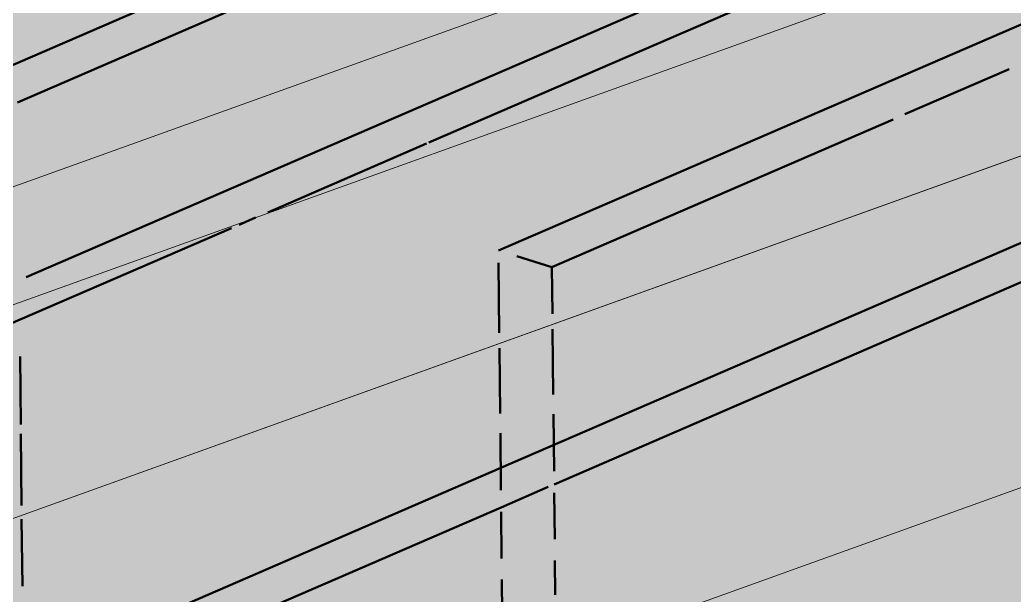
# Model space of a CAD drawing. Header units: metres. Extents: x -902 to -724, y 0 to 650.
# Drawn here: x -897.4355 to -897.2948, y 589.4088 to 589.4902 of the extents above; entities that cross this region are included whole.
import ezdxf

# ---------------------------------------------------------------- set-up
doc = ezdxf.new("R2010")
doc.units = ezdxf.units.M
doc.layers.add('Center line', color=7, linetype='Continuous', lineweight=9, true_color=0xff8080)
doc.layers.add('D-BDGE-Conduits', color=1, linetype='Continuous', lineweight=9, true_color=0xff0000)
doc.layers.add('D-BDGE-FLOOR-PAT', color=7, linetype='Continuous', lineweight=50)
doc.layers.add('D-BDGE-FRAMING', color=7, linetype='Continuous', lineweight=50)

msp = doc.modelspace()

# ---------------------------------------------------------------- hatches: boundary and pattern name
at = {"layer": 'D-BDGE-FLOOR-PAT', "lineweight": 5, "true_color": 0xc0c0c0, "transparency": 33554647}
msp.add_hatch(color=9, dxfattribs=at).paths.add_polyline_path([(-895.67319, 588.79925), (-889.14209, 591.1477), (-892.01389, 592.13601), (-898.54524, 589.78764), (-895.96546, 588.89983)])
h = msp.add_hatch(color=9, dxfattribs=at)
h.paths.add_polyline_path([(-888.86022, 586.58687), (-888.86022, 586.59082), (-895.34609, 588.58337), (-895.34467, 588.66189), (-888.86022, 586.66978), (-883.08686, 589.16802), (-892.31424, 592.00866), (-898.54634, 589.77667), (-898.5746, 589.78569), (-898.57295, 589.57642), (-888.87306, 586.59082)])
h.paths.add_polyline_path([(-888.75362, 586.633), (-882.97491, 589.13355), (-882.98025, 589.1352), (-888.75895, 586.63464)])

# ---------------------------------------------------------------- linework, layer by layer
at = {"layer": 'Center line', "color": 7, "true_color": 0xf5f4f4}
for p, q in [((-897.72507, 589.31595), (-891.05168, 591.71459)), ((-897.45582, 589.41273), (-891.19346, 591.66363))]:
    msp.add_line(p, q, dxfattribs=at)
at = {"layer": 'D-BDGE-Conduits', "color": 9, "true_color": 0xc0bdbb}
for p, q in [((-891.06662, 591.75613), (-897.79542, 589.33758)), ((-897.65472, 589.29433), (-891.12316, 591.64199))]:
    msp.add_line(p, q, dxfattribs=at)
at = {"layer": 'D-BDGE-Conduits', "color": 7, "true_color": 0xfdfdfd}
msp.add_line((-897.77036, 589.32988), (-891.15026, 591.70936), dxfattribs=at)
at = {"layer": 'D-BDGE-FRAMING', "color": 7, "true_color": 0xfefefe}
for p, q in [((-896.64276, 589.73487), (-897.35994, 589.42447)), ((-896.71813, 589.70785), (-897.3675, 589.4268)), ((-897.27915, 589.52107), (-897.43466, 589.45377)), ((-897.31196, 589.50127), (-897.37767, 589.47283)), ((-897.37801, 589.47268), (-897.40046, 589.46296)), ((-897.40218, 589.46222), (-897.40452, 589.46121)), ((-897.4056, 589.46074), (-897.44309, 589.44451)), ((-897.3675, 589.4268), (-897.42474, 589.40203)), ((-897.36078, 589.42411), (-897.36744, 589.42122))]:
    msp.add_line(p, q, dxfattribs=at)
at = {"layer": 'D-BDGE-FRAMING', "color": 7, "true_color": 0xfdfdfd}
for p, q in [((-897.25038, 589.5644), (-897.44347, 589.48084)), ((-897.31196, 589.53215), (-897.4359, 589.47851)), ((-897.2402, 589.51278), (-897.36782, 589.45755)), ((-897.29553, 589.48323), (-897.31032, 589.47683)), ((-897.31196, 589.47612), (-897.36025, 589.45522)), ((-897.36025, 589.45522), (-897.36522, 589.45675)), ((-897.3678, 589.45583), (-897.3677, 589.4459)), ((-897.36018, 589.44861), (-897.36025, 589.45522)), ((-897.36007, 589.4372), (-897.36016, 589.44645)), ((-897.43543, 589.43294), (-897.43553, 589.44257)), ((-897.36767, 589.44376), (-897.36758, 589.43448)), ((-897.35995, 589.42635), (-897.36004, 589.43442)), ((-897.43532, 589.42148), (-897.43542, 589.43163)), ((-897.36755, 589.43173), (-897.36747, 589.42364)), ((-897.35986, 589.41672), (-897.35992, 589.42326)), ((-897.36744, 589.42122), (-897.41752, 589.39955)), ((-897.36744, 589.42057), (-897.36737, 589.414)), ((-897.4352, 589.41006), (-897.4353, 589.41957)), ((-897.35977, 589.40885), (-897.35982, 589.41372)), ((-897.36734, 589.41102), (-897.36729, 589.40614))]:
    msp.add_line(p, q, dxfattribs=at)

doc.saveas('drawing.dxf')
